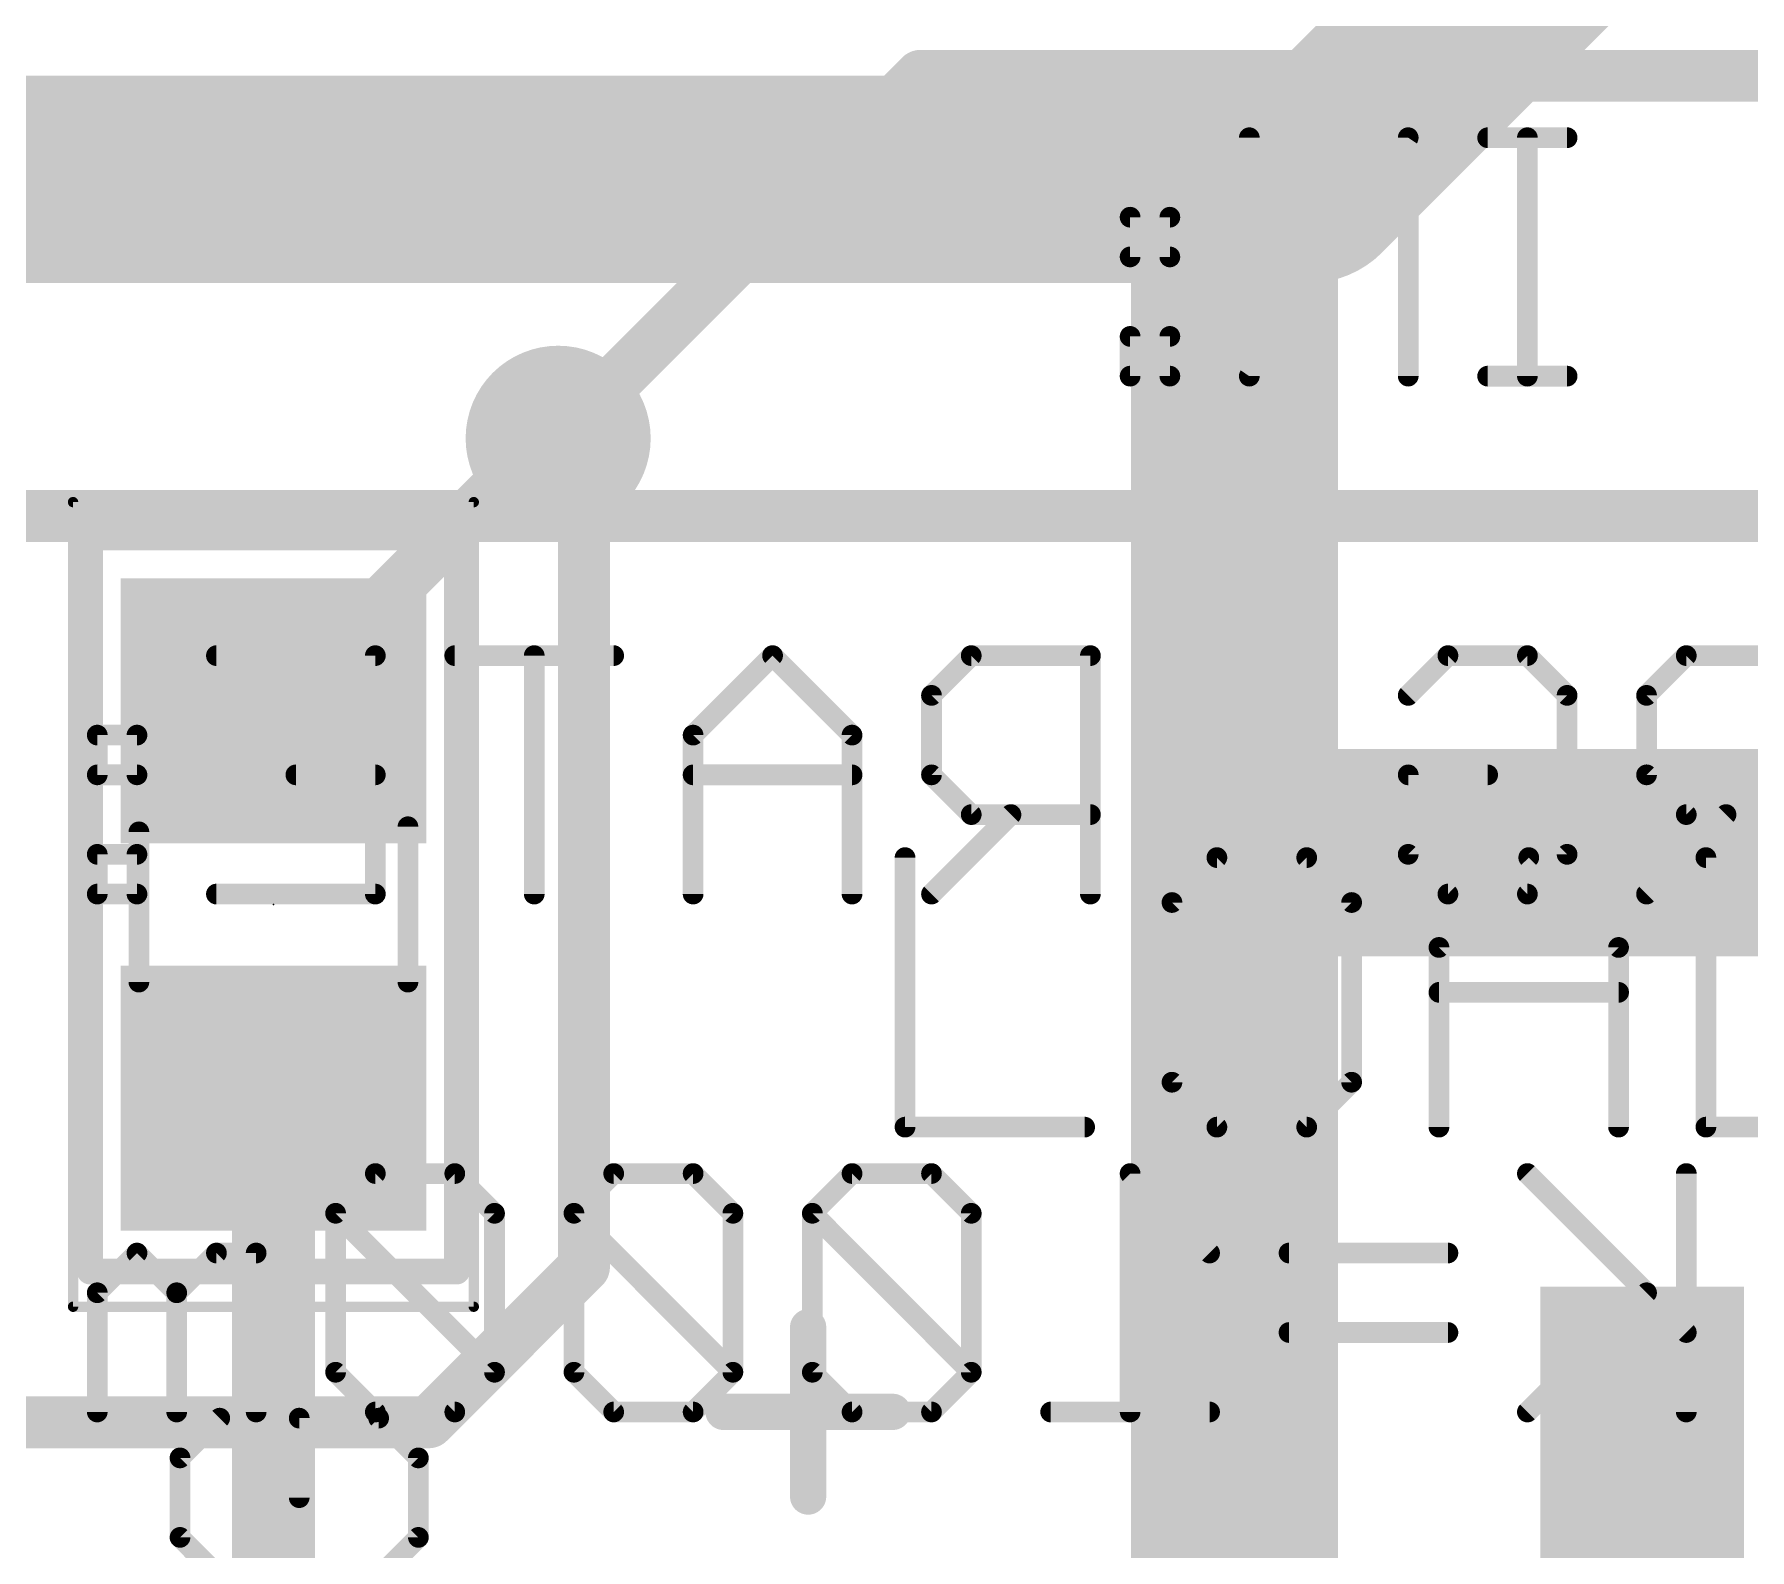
# Model space of a CAD drawing. Extents: x -0.2 to 35.2, y -0.2 to 35.2.
# Drawn here: x 17.62 to 26.04, y 8.52 to 15.95 of the extents above; entities that cross this region are included whole.
import ezdxf

# ---------------------------------------------------------------- set-up
doc = ezdxf.new("R2010")
doc.units = 0
for name, color, linetype in [('1', 12, 'CONTINUOUS'), ('16', 132, 'CONTINUOUS'), ('18', 110, 'CONTINUOUS'), ('21', 40, 'CONTINUOUS'), ('22', 6, 'CONTINUOUS'), ('23', 53, 'CONTINUOUS'), ('39', 12, 'CONTINUOUS'), ('51', 253, 'CONTINUOUS')]:
    doc.layers.add(name, color=color, linetype=linetype)

# ---------------------------------------------------------------- blocks, each defined once
blk = doc.blocks.new('RECT')
blk.add_solid([(-0.5, -0.5), (0.5, -0.5), (-0.5, 0.5), (0.5, 0.5)])
blk = doc.blocks.new('ROUNDV')
at = {"const_width": 0.5}
blk.add_lwpolyline([(0, -0.25, 1), (0, 0.25, 1), (0, -0.25)], format="xyb", dxfattribs=at)

msp = doc.modelspace()

# ---------------------------------------------------------------- linework, layer by layer
at = {"layer": '1'}
for points, const_width in [([(23.876, 15.24), (25.4, 16.764)], 1.016), ([(12.954, 15.24), (23.114, 15.24)], 1.016), ([(23.114, 15.24), (23.876, 15.24)], 1.016), ([(23.114, 15.24), (23.511, 15.097)], 1.016), ([(23.511, 15.097), (23.511, 11.938)], 1.016), ([(20.132, 13.97), (18.796, 12.634)], 0.254), ([(20.193, 13.97), (20.132, 13.97)], 0.254), ([(23.511, 11.938), (23.511, 7.51)], 1.016), ([(23.511, 11.938), (31.242, 11.938)], 1.016), ([(18.796, 3.59), (18.796, 10.734)], 0.4064)]:
    msp.add_lwpolyline(points, dxfattribs=dict(at, const_width=const_width))
for points, const_width in [([(23.114, 15.494, 1), (23.114, 14.986)], 0.508), ([(23.2001, 15.479, 1), (23.0279, 15.001)], 0.508), ([(23.114, 14.986, 1), (23.114, 15.494)], 0.508), ([(23.876, 14.986, 1), (23.876, 15.494)], 0.508), ([(23.6964, 15.4196, 1), (24.0556, 15.0604)], 0.508), ([(23.765, 15.097, 1), (23.257, 15.097)], 0.508), ([(23.4249, 14.858, 1), (23.5971, 15.336)], 0.508), ([(20.132, 14.0335, 1), (20.132, 13.9065)], 0.127), ([(20.1769, 13.9251, 1), (20.0871, 14.0149)], 0.127), ([(20.193, 13.9065, 1), (20.193, 14.0335)], 0.127), ([(18.7511, 12.6789, 1), (18.8409, 12.5891)], 0.127), ([(23.765, 11.938, 1), (23.257, 11.938)], 0.508), ([(23.511, 12.192, 1), (23.511, 11.684)], 0.508), ([(23.257, 11.938, 1), (23.765, 11.938)], 0.508), ([(18.8976, 10.734, 1), (18.6944, 10.734)], 0.2032)]:
    msp.add_lwpolyline(points, format="xyb", dxfattribs=dict(at, const_width=const_width))
at = {"layer": '16', "const_width": 0.254}
for points in [[(20.193, 13.97), (21.971, 15.748)], [(21.971, 15.748), (32.893, 15.748)], [(20.32, 13.843), (20.193, 13.97)], [(20.32, 9.906), (20.32, 13.843)], [(19.558, 9.144), (20.32, 9.906)], [(13.462, 9.144), (19.558, 9.144)]]:
    msp.add_lwpolyline(points, dxfattribs=at)
at = {"layer": '16', "const_width": 0.127}
for points in [[(21.971, 15.8115, 1), (21.971, 15.6845)], [(22.0159, 15.7031, 1), (21.9261, 15.7929)], [(20.2379, 14.0149, 1), (20.1481, 13.9251)], [(20.1481, 14.0149, 1), (20.2379, 13.9251)], [(20.3835, 13.843, 1), (20.2565, 13.843)], [(20.2751, 13.7981, 1), (20.3649, 13.8879)], [(20.3649, 9.8611, 1), (20.2751, 9.9509)], [(20.2565, 9.906, 1), (20.3835, 9.906)], [(19.558, 9.0805, 1), (19.558, 9.2075)], [(19.5131, 9.1889, 1), (19.6029, 9.0991)]]:
    msp.add_lwpolyline(points, format="xyb", dxfattribs=at)
at = {"layer": '21'}
for points, const_width in [([(17.896, 13.5158, 1), (17.896, 13.4522)], 0.0635), ([(17.9277, 13.484, 1), (17.8643, 13.484)], 0.0635), ([(19.7278, 13.484, 1), (19.6643, 13.484)], 0.0635), ([(19.696, 13.4522, 1), (19.696, 13.5158)], 0.0635), ([(21.9202, 11.9137, 1), (21.8694, 11.9137)], 0.0508), ([(23.4248, 11.9391, 1), (23.4248, 11.8883)], 0.0508), ([(23.4428, 11.8958, 1), (23.4069, 11.9317)], 0.0508), ([(23.8834, 11.9317, 1), (23.8475, 11.8958)], 0.0508), ([(23.8655, 11.8883, 1), (23.8655, 11.9391)], 0.0508), ([(24.9729, 11.9317, 1), (24.9369, 11.8958)], 0.0508), ([(24.9729, 11.8958, 1), (24.9369, 11.9317)], 0.0508), ([(25.8494, 11.9137, 1), (25.7986, 11.9137)], 0.0508), ([(25.824, 11.9391, 1), (25.824, 11.8883)], 0.0508), ([(23.2299, 11.6934, 1), (23.1791, 11.6934)], 0.0508), ([(23.1866, 11.7114, 1), (23.2225, 11.6754)], 0.0508), ([(24.1112, 11.6934, 1), (24.0604, 11.6934)], 0.0508), ([(24.0678, 11.6754, 1), (24.1038, 11.7114)], 0.0508), ([(24.5397, 11.4731, 1), (24.4888, 11.4731)], 0.0508), ([(24.4963, 11.491, 1), (24.5322, 11.4551)], 0.0508), ([(25.4209, 11.4731, 1), (25.3701, 11.4731)], 0.0508), ([(25.3776, 11.4551, 1), (25.4135, 11.491)], 0.0508), ([(24.5143, 11.2782, 1), (24.5143, 11.2274)], 0.0508), ([(25.3955, 11.2274, 1), (25.3955, 11.2782)], 0.0508), ([(23.2225, 10.8301, 1), (23.1866, 10.7942)], 0.0508), ([(24.1038, 10.7942, 1), (24.0678, 10.8301)], 0.0508), ([(23.1791, 10.8121, 1), (23.2299, 10.8121)], 0.0508), ([(24.0604, 10.8121, 1), (24.1112, 10.8121)], 0.0508), ([(21.8948, 10.6172, 1), (21.8948, 10.5664)], 0.0508), ([(21.8694, 10.5918, 1), (21.9202, 10.5918)], 0.0508), ([(22.7761, 10.5664, 1), (22.7761, 10.6172)], 0.0508), ([(23.4248, 10.6172, 1), (23.4248, 10.5664)], 0.0508), ([(23.4069, 10.5738, 1), (23.4428, 10.6098)], 0.0508), ([(23.8475, 10.6098, 1), (23.8834, 10.5738)], 0.0508), ([(23.8655, 10.5664, 1), (23.8655, 10.6172)], 0.0508), ([(24.4888, 10.5918, 1), (24.5397, 10.5918)], 0.0508), ([(25.3701, 10.5918, 1), (25.4209, 10.5918)], 0.0508), ([(25.824, 10.6172, 1), (25.824, 10.5664)], 0.0508), ([(25.7986, 10.5918, 1), (25.8494, 10.5918)], 0.0508), ([(17.896, 9.9158, 1), (17.896, 9.8522)], 0.0635), ([(19.696, 9.8522, 1), (19.696, 9.9158)], 0.0635), ([(17.8643, 9.884, 1), (17.9277, 9.884)], 0.0635), ([(19.6643, 9.884, 1), (19.7278, 9.884)], 0.0635), ([(21.4638, 9.6106, 1), (21.3749, 9.6106)], 0.0889), ([(21.0042, 9.2398, 1), (21.0042, 9.1509)], 0.0889), ([(21.8346, 9.1509, 1), (21.8346, 9.2398)], 0.0889), ([(18.5507, 9.1466, 1), (18.5147, 9.1825)], 0.0508), ([(18.9225, 9.19, 1), (18.9225, 9.1392)], 0.0508), ([(18.9479, 9.1646, 1), (18.8971, 9.1646)], 0.0508), ([(19.3303, 9.1825, 1), (19.2943, 9.1466)], 0.0508), ([(19.3123, 9.1392, 1), (19.3123, 9.19)], 0.0508), ([(18.3632, 8.9697, 1), (18.3124, 8.9697)], 0.0508), ([(18.3198, 8.9876, 1), (18.3558, 8.9517)], 0.0508), ([(19.5326, 8.9697, 1), (19.4818, 8.9697)], 0.0508), ([(19.4892, 8.9517, 1), (19.5252, 8.9876)], 0.0508), ([(18.8971, 8.7748, 1), (18.9479, 8.7748)], 0.0508), ([(21.3749, 8.7801, 1), (21.4638, 8.7801)], 0.0889), ([(18.3558, 8.5978, 1), (18.3198, 8.5619)], 0.0508), ([(18.3124, 8.5799, 1), (18.3632, 8.5799)], 0.0508), ([(19.4818, 8.5799, 1), (19.5326, 8.5799)], 0.0508), ([(19.5252, 8.5619, 1), (19.4892, 8.5978)], 0.0508)]:
    msp.add_lwpolyline(points, format="xyb", dxfattribs=dict(at, const_width=const_width))
for points, const_width in [([(17.896, 9.884), (17.896, 13.484)], 0.127), ([(17.896, 13.484), (19.696, 13.484)], 0.127), ([(19.696, 13.484), (19.696, 9.884)], 0.127), ([(21.8948, 11.9137), (21.8948, 10.5918)], 0.1016), ([(23.4248, 11.9137), (23.2045, 11.6934)], 0.1016), ([(23.8655, 11.9137), (23.4248, 11.9137)], 0.1016), ([(24.0858, 11.6934), (23.8655, 11.9137)], 0.1016), ([(24.5143, 11.4731), (24.9549, 11.9137)], 0.1016), ([(24.9549, 11.9137), (25.3955, 11.4731)], 0.1016), ([(25.824, 11.9137), (25.824, 10.5918)], 0.1016), ([(26.4849, 11.9137), (25.824, 11.9137)], 0.1016), ([(23.2045, 11.6934), (23.2045, 10.8121)], 0.1016), ([(24.0858, 10.8121), (24.0858, 11.6934)], 0.1016), ([(24.5143, 10.5918), (24.5143, 11.4731)], 0.1016), ([(25.3955, 11.4731), (25.3955, 10.5918)], 0.1016), ([(24.5143, 11.2528), (25.3955, 11.2528)], 0.1016), ([(23.2045, 10.8121), (23.4248, 10.5918)], 0.1016), ([(23.8655, 10.5918), (24.0858, 10.8121)], 0.1016), ([(21.8948, 10.5918), (22.7761, 10.5918)], 0.1016), ([(23.4248, 10.5918), (23.8655, 10.5918)], 0.1016), ([(25.824, 10.5918), (26.4849, 10.5918)], 0.1016), ([(19.696, 9.884), (17.896, 9.884)], 0.127), ([(21.4194, 9.6106), (21.4194, 8.7801)], 0.1778), ([(21.0042, 9.1953), (21.8346, 9.1953)], 0.1778), ([(18.5327, 9.1646), (18.3378, 8.9697)], 0.1016), ([(19.3123, 9.1646), (18.9225, 9.1646)], 0.1016), ([(18.9225, 9.1646), (18.9225, 8.7748)], 0.1016), ([(19.5072, 8.9697), (19.3123, 9.1646)], 0.1016), ([(18.3378, 8.9697), (18.3378, 8.5799)], 0.1016), ([(19.5072, 8.5799), (19.5072, 8.9697)], 0.1016), ([(18.3378, 8.5799), (18.5327, 8.385)], 0.1016), ([(19.3123, 8.385), (19.5072, 8.5799)], 0.1016)]:
    msp.add_lwpolyline(points, dxfattribs=dict(at, const_width=const_width))
at = {"layer": '22'}
for points, const_width in [([(24.3634, 15.4442), (23.5838, 14.2748)], 0.1016), ([(23.5838, 14.2748), (23.5838, 15.4442)], 0.1016), ([(24.3634, 14.2748), (24.3634, 15.4442)], 0.1016), ([(25.143, 15.4442), (24.7532, 15.4442)], 0.1016), ([(24.9481, 14.2748), (24.9481, 15.4442)], 0.1016), ([(23.194, 15.0544), (22.9991, 15.0544)], 0.1016), ([(22.9991, 15.0544), (22.9991, 14.8595)], 0.1016), ([(23.194, 14.8595), (23.194, 15.0544)], 0.1016), ([(22.9991, 14.8595), (23.194, 14.8595)], 0.1016), ([(23.194, 14.4697), (22.9991, 14.4697)], 0.1016), ([(22.9991, 14.4697), (22.9991, 14.2748)], 0.1016), ([(23.194, 14.2748), (23.194, 14.4697)], 0.1016), ([(22.9991, 14.2748), (23.194, 14.2748)], 0.1016), ([(25.143, 14.2748), (24.7532, 14.2748)], 0.1016), ([(4.572, 13.589), (29.718, 13.589)], 0.254), ([(18.5164, 12.9042), (19.296, 12.9042)], 0.1016), ([(19.296, 12.9042), (19.296, 11.7348)], 0.1016), ([(20.4654, 12.9042), (19.6858, 12.9042)], 0.1016), ([(20.0756, 11.7348), (20.0756, 12.9042)], 0.1016), ([(21.245, 12.9042), (20.8552, 12.5144)], 0.1016), ([(21.6348, 12.5144), (21.245, 12.9042)], 0.1016), ([(22.2195, 12.9042), (22.0246, 12.7093)], 0.1016), ([(22.8042, 12.9042), (22.2195, 12.9042)], 0.1016), ([(22.8042, 11.7348), (22.8042, 12.9042)], 0.1016), ([(24.3634, 12.7093), (24.5583, 12.9042)], 0.1016), ([(24.5583, 12.9042), (24.9481, 12.9042)], 0.1016), ([(24.9481, 12.9042), (25.143, 12.7093)], 0.1016), ([(25.7277, 12.9042), (25.5328, 12.7093)], 0.1016), ([(26.3124, 12.9042), (25.7277, 12.9042)], 0.1016), ([(22.0246, 12.7093), (22.0246, 12.3195)], 0.1016), ([(25.143, 12.7093), (25.143, 11.9297)], 0.1016), ([(25.5328, 12.7093), (25.5328, 12.3195)], 0.1016), ([(18.1266, 12.5144), (17.9317, 12.5144)], 0.1016), ([(17.9317, 12.5144), (17.9317, 12.3195)], 0.1016), ([(18.1266, 12.3195), (18.1266, 12.5144)], 0.1016), ([(20.8552, 12.5144), (20.8552, 11.7348)], 0.1016), ([(21.6348, 11.7348), (21.6348, 12.5144)], 0.1016), ([(17.9317, 12.3195), (18.1266, 12.3195)], 0.1016), ([(19.296, 12.3195), (18.9062, 12.3195)], 0.1016), ([(21.6348, 12.3195), (20.8552, 12.3195)], 0.1016), ([(22.0246, 12.3195), (22.2195, 12.1246)], 0.1016), ([(24.3634, 11.9297), (24.3634, 12.3195)], 0.1016), ([(24.3634, 12.3195), (24.7532, 12.3195)], 0.1016), ([(25.5328, 12.3195), (25.7277, 12.1246)], 0.1016), ([(22.4144, 12.1246), (22.0246, 11.7348)], 0.1016), ([(22.2195, 12.1246), (22.8042, 12.1246)], 0.1016), ([(25.9226, 12.1246), (25.5328, 11.7348)], 0.1016), ([(25.7277, 12.1246), (26.3124, 12.1246)], 0.1016), ([(18.1266, 11.9297), (17.9317, 11.9297)], 0.1016), ([(17.9317, 11.9297), (17.9317, 11.7348)], 0.1016), ([(18.1266, 11.7348), (18.1266, 11.9297)], 0.1016), ([(24.5583, 11.7348), (24.3634, 11.9297)], 0.1016), ([(25.143, 11.9297), (24.9481, 11.7348)], 0.1016), ([(17.9317, 11.7348), (18.1266, 11.7348)], 0.1016), ([(19.296, 11.7348), (18.5164, 11.7348)], 0.1016), ([(24.9481, 11.7348), (24.5583, 11.7348)], 0.1016), ([(19.296, 10.3642), (19.1011, 10.1693)], 0.1016), ([(19.6858, 10.3642), (19.296, 10.3642)], 0.1016), ([(19.8807, 10.1693), (19.6858, 10.3642)], 0.1016), ([(20.4654, 10.3642), (20.2705, 10.1693)], 0.1016), ([(20.8552, 10.3642), (20.4654, 10.3642)], 0.1016), ([(21.0501, 10.1693), (20.8552, 10.3642)], 0.1016), ([(21.6348, 10.3642), (21.4399, 10.1693)], 0.1016), ([(22.0246, 10.3642), (21.6348, 10.3642)], 0.1016), ([(22.2195, 10.1693), (22.0246, 10.3642)], 0.1016), ([(23.3889, 9.9744), (22.9991, 10.3642)], 0.1016), ([(22.9991, 10.3642), (22.9991, 9.1948)], 0.1016), ([(25.7277, 9.5846), (24.9481, 10.3642)], 0.1016), ([(25.7277, 10.3642), (25.7277, 9.1948)], 0.1016), ([(19.1011, 10.1693), (19.1011, 9.3897)], 0.1016), ([(19.8807, 9.3897), (19.1011, 10.1693)], 0.1016), ([(19.8807, 9.3897), (19.8807, 10.1693)], 0.1016), ([(20.2705, 10.1693), (20.2705, 9.3897)], 0.1016), ([(21.0501, 9.3897), (20.2705, 10.1693)], 0.1016), ([(21.0501, 9.3897), (21.0501, 10.1693)], 0.1016), ([(21.4399, 10.1693), (21.4399, 9.3897)], 0.1016), ([(22.2195, 9.3897), (21.4399, 10.1693)], 0.1016), ([(22.2195, 9.3897), (22.2195, 10.1693)], 0.1016), ([(18.1266, 9.9744), (17.9317, 9.7795)], 0.1016), ([(18.3215, 9.7795), (18.1266, 9.9744)], 0.1016), ([(18.5164, 9.9744), (18.3215, 9.7795)], 0.1016), ([(18.7113, 9.9744), (18.5164, 9.9744)], 0.1016), ([(18.7113, 9.1948), (18.7113, 9.9744)], 0.1016), ([(24.5583, 9.9744), (23.7787, 9.9744)], 0.1016), ([(17.9317, 9.7795), (17.9317, 9.1948)], 0.1016), ([(18.3215, 9.7795), (18.3215, 9.1948)], 0.1016), ([(25.5328, 9.7795), (24.9481, 9.1948)], 0.1016), ([(24.5583, 9.5846), (23.7787, 9.5846)], 0.1016), ([(19.1011, 9.3897), (19.296, 9.1948)], 0.1016), ([(19.6858, 9.1948), (19.8807, 9.3897)], 0.1016), ([(20.2705, 9.3897), (20.4654, 9.1948)], 0.1016), ([(20.8552, 9.1948), (21.0501, 9.3897)], 0.1016), ([(21.4399, 9.3897), (21.6348, 9.1948)], 0.1016), ([(22.0246, 9.1948), (22.2195, 9.3897)], 0.1016), ([(19.296, 9.1948), (19.6858, 9.1948)], 0.1016), ([(20.4654, 9.1948), (20.8552, 9.1948)], 0.1016), ([(21.6348, 9.1948), (22.0246, 9.1948)], 0.1016), ([(23.3889, 9.1948), (22.6093, 9.1948)], 0.1016)]:
    msp.add_lwpolyline(points, dxfattribs=dict(at, const_width=const_width))
at = {"layer": '22', "const_width": 0.0508}
for points in [[(23.6092, 15.4442, 1), (23.5584, 15.4442)], [(24.3888, 15.4442, 1), (24.338, 15.4442)], [(24.3845, 15.4301, 1), (24.3423, 15.4583)], [(24.7532, 15.4696, 1), (24.7532, 15.4188)], [(24.9735, 15.4442, 1), (24.9227, 15.4442)], [(25.143, 15.4188, 1), (25.143, 15.4696)], [(22.9991, 15.0798, 1), (22.9991, 15.029)], [(23.0245, 15.0544, 1), (22.9737, 15.0544)], [(23.2194, 15.0544, 1), (23.1686, 15.0544)], [(23.194, 15.029, 1), (23.194, 15.0798)], [(22.9991, 14.8849, 1), (22.9991, 14.8341)], [(23.194, 14.8341, 1), (23.194, 14.8849)], [(22.9737, 14.8595, 1), (23.0245, 14.8595)], [(23.1686, 14.8595, 1), (23.2194, 14.8595)], [(22.9991, 14.4951, 1), (22.9991, 14.4443)], [(23.0245, 14.4697, 1), (22.9737, 14.4697)], [(23.2194, 14.4697, 1), (23.1686, 14.4697)], [(23.194, 14.4443, 1), (23.194, 14.4951)], [(22.9991, 14.3002, 1), (22.9991, 14.2494)], [(23.194, 14.2494, 1), (23.194, 14.3002)], [(23.5627, 14.2889, 1), (23.6049, 14.2607)], [(24.7532, 14.3002, 1), (24.7532, 14.2494)], [(25.143, 14.2494, 1), (25.143, 14.3002)], [(22.9737, 14.2748, 1), (23.0245, 14.2748)], [(23.1686, 14.2748, 1), (23.2194, 14.2748)], [(23.5584, 14.2748, 1), (23.6092, 14.2748)], [(24.338, 14.2748, 1), (24.3888, 14.2748)], [(24.9227, 14.2748, 1), (24.9735, 14.2748)], [(18.5164, 12.9296, 1), (18.5164, 12.8788)], [(19.3214, 12.9042, 1), (19.2706, 12.9042)], [(19.296, 12.8788, 1), (19.296, 12.9296)], [(19.6858, 12.9296, 1), (19.6858, 12.8788)], [(20.101, 12.9042, 1), (20.0502, 12.9042)], [(20.4654, 12.8788, 1), (20.4654, 12.9296)], [(21.263, 12.9222, 1), (21.2271, 12.8862)], [(21.263, 12.8862, 1), (21.2271, 12.9222)], [(22.2195, 12.9296, 1), (22.2195, 12.8788)], [(22.2375, 12.8862, 1), (22.2016, 12.9222)], [(22.8296, 12.9042, 1), (22.7788, 12.9042)], [(22.8042, 12.8788, 1), (22.8042, 12.9296)], [(24.5583, 12.9296, 1), (24.5583, 12.8788)], [(24.5763, 12.8862, 1), (24.5404, 12.9222)], [(24.9661, 12.9222, 1), (24.9302, 12.8862)], [(24.9481, 12.8788, 1), (24.9481, 12.9296)], [(25.7277, 12.9296, 1), (25.7277, 12.8788)], [(25.7457, 12.8862, 1), (25.7097, 12.9222)], [(22.05, 12.7093, 1), (21.9992, 12.7093)], [(22.0067, 12.7273, 1), (22.0426, 12.6913)], [(24.3455, 12.7273, 1), (24.3814, 12.6913)], [(25.1684, 12.7093, 1), (25.1176, 12.7093)], [(25.125, 12.6913, 1), (25.161, 12.7273)], [(25.5148, 12.7273, 1), (25.5508, 12.6913)], [(25.5582, 12.7093, 1), (25.5074, 12.7093)], [(17.9317, 12.5398, 1), (17.9317, 12.489)], [(17.9571, 12.5144, 1), (17.9063, 12.5144)], [(18.152, 12.5144, 1), (18.1012, 12.5144)], [(18.1266, 12.489, 1), (18.1266, 12.5398)], [(20.8806, 12.5144, 1), (20.8298, 12.5144)], [(20.8373, 12.5324, 1), (20.8732, 12.4964)], [(21.6602, 12.5144, 1), (21.6094, 12.5144)], [(21.6169, 12.4964, 1), (21.6528, 12.5324)], [(17.9317, 12.3449, 1), (17.9317, 12.2941)], [(17.9063, 12.3195, 1), (17.9571, 12.3195)], [(18.1012, 12.3195, 1), (18.152, 12.3195)], [(18.1266, 12.2941, 1), (18.1266, 12.3449)], [(18.9062, 12.3449, 1), (18.9062, 12.2941)], [(19.296, 12.2941, 1), (19.296, 12.3449)], [(20.8552, 12.3449, 1), (20.8552, 12.2941)], [(21.6348, 12.2941, 1), (21.6348, 12.3449)], [(22.0426, 12.3375, 1), (22.0067, 12.3015)], [(21.9992, 12.3195, 1), (22.05, 12.3195)], [(24.3888, 12.3195, 1), (24.338, 12.3195)], [(24.3634, 12.3449, 1), (24.3634, 12.2941)], [(24.7532, 12.2941, 1), (24.7532, 12.3449)], [(25.5508, 12.3375, 1), (25.5148, 12.3015)], [(25.5074, 12.3195, 1), (25.5582, 12.3195)], [(22.2195, 12.15, 1), (22.2195, 12.0992)], [(22.2016, 12.1066, 1), (22.2375, 12.1426)], [(22.4324, 12.1066, 1), (22.3965, 12.1426)], [(22.8042, 12.0992, 1), (22.8042, 12.15)], [(25.7277, 12.15, 1), (25.7277, 12.0992)], [(25.7097, 12.1066, 1), (25.7457, 12.1426)], [(25.9406, 12.1066, 1), (25.9046, 12.1426)], [(17.9317, 11.9551, 1), (17.9317, 11.9043)], [(17.9571, 11.9297, 1), (17.9063, 11.9297)], [(18.152, 11.9297, 1), (18.1012, 11.9297)], [(18.1266, 11.9043, 1), (18.1266, 11.9551)], [(24.3814, 11.9477, 1), (24.3455, 11.9117)], [(24.338, 11.9297, 1), (24.3888, 11.9297)], [(25.1176, 11.9297, 1), (25.1684, 11.9297)], [(25.161, 11.9117, 1), (25.125, 11.9477)], [(17.9317, 11.7602, 1), (17.9317, 11.7094)], [(18.1266, 11.7094, 1), (18.1266, 11.7602)], [(18.5164, 11.7602, 1), (18.5164, 11.7094)], [(19.296, 11.7094, 1), (19.296, 11.7602)], [(24.5583, 11.7602, 1), (24.5583, 11.7094)], [(24.9481, 11.7094, 1), (24.9481, 11.7602)], [(17.9063, 11.7348, 1), (17.9571, 11.7348)], [(18.1012, 11.7348, 1), (18.152, 11.7348)], [(19.2706, 11.7348, 1), (19.3214, 11.7348)], [(20.0502, 11.7348, 1), (20.101, 11.7348)], [(20.8298, 11.7348, 1), (20.8806, 11.7348)], [(21.6094, 11.7348, 1), (21.6602, 11.7348)], [(22.0067, 11.7528, 1), (22.0426, 11.7168)], [(22.7788, 11.7348, 1), (22.8296, 11.7348)], [(24.5404, 11.7168, 1), (24.5763, 11.7528)], [(24.9302, 11.7528, 1), (24.9661, 11.7168)], [(25.5148, 11.7528, 1), (25.5508, 11.7168)], [(19.296, 10.3896, 1), (19.296, 10.3388)], [(19.314, 10.3462, 1), (19.2781, 10.3822)], [(19.7038, 10.3822, 1), (19.6679, 10.3462)], [(19.6858, 10.3388, 1), (19.6858, 10.3896)], [(20.4654, 10.3896, 1), (20.4654, 10.3388)], [(20.4834, 10.3462, 1), (20.4475, 10.3822)], [(20.8732, 10.3822, 1), (20.8373, 10.3462)], [(20.8552, 10.3388, 1), (20.8552, 10.3896)], [(21.6348, 10.3896, 1), (21.6348, 10.3388)], [(21.6528, 10.3462, 1), (21.6169, 10.3822)], [(22.0426, 10.3822, 1), (22.0067, 10.3462)], [(22.0246, 10.3388, 1), (22.0246, 10.3896)], [(23.0171, 10.3822, 1), (22.9812, 10.3462)], [(23.0245, 10.3642, 1), (22.9737, 10.3642)], [(24.9661, 10.3822, 1), (24.9302, 10.3462)], [(25.7531, 10.3642, 1), (25.7023, 10.3642)], [(19.1265, 10.1693, 1), (19.0757, 10.1693)], [(19.1191, 10.1873, 1), (19.0832, 10.1513)], [(19.0832, 10.1873, 1), (19.1191, 10.1513)], [(19.9061, 10.1693, 1), (19.8553, 10.1693)], [(19.8628, 10.1513, 1), (19.8987, 10.1873)], [(20.2959, 10.1693, 1), (20.2451, 10.1693)], [(20.2885, 10.1873, 1), (20.2526, 10.1513)], [(20.2526, 10.1873, 1), (20.2885, 10.1513)], [(21.0755, 10.1693, 1), (21.0247, 10.1693)], [(21.0322, 10.1513, 1), (21.0681, 10.1873)], [(21.4653, 10.1693, 1), (21.4145, 10.1693)], [(21.4579, 10.1873, 1), (21.422, 10.1513)], [(21.422, 10.1873, 1), (21.4579, 10.1513)], [(22.2449, 10.1693, 1), (22.1941, 10.1693)], [(22.2016, 10.1513, 1), (22.2375, 10.1873)], [(18.1446, 9.9924, 1), (18.1087, 9.9564)], [(18.1446, 9.9564, 1), (18.1087, 9.9924)], [(18.5164, 9.9998, 1), (18.5164, 9.949)], [(18.5344, 9.9564, 1), (18.4985, 9.9924)], [(18.7367, 9.9744, 1), (18.6859, 9.9744)], [(18.7113, 9.949, 1), (18.7113, 9.9998)], [(23.371, 9.9564, 1), (23.4069, 9.9924)], [(23.7787, 9.9998, 1), (23.7787, 9.949)], [(24.5583, 9.949, 1), (24.5583, 9.9998)], [(17.9571, 9.7795, 1), (17.9063, 9.7795)], [(17.9138, 9.7975, 1), (17.9497, 9.7615)], [(18.3469, 9.7795, 1), (18.2961, 9.7795)], [(18.3036, 9.7975, 1), (18.3395, 9.7615)], [(18.3036, 9.7615, 1), (18.3395, 9.7975)], [(25.5508, 9.7615, 1), (25.5149, 9.7975)], [(23.7787, 9.61, 1), (23.7787, 9.5592)], [(24.5583, 9.5592, 1), (24.5583, 9.61)], [(25.7097, 9.5666, 1), (25.7457, 9.6026)], [(19.1191, 9.4077, 1), (19.0832, 9.3717)], [(19.8987, 9.3717, 1), (19.8628, 9.4077)], [(19.8628, 9.3717, 1), (19.8987, 9.4077)], [(20.2885, 9.4077, 1), (20.2526, 9.3717)], [(21.0681, 9.3717, 1), (21.0322, 9.4077)], [(21.0322, 9.3717, 1), (21.0681, 9.4077)], [(21.4579, 9.4077, 1), (21.422, 9.3717)], [(22.2375, 9.3717, 1), (22.2016, 9.4077)], [(22.2016, 9.3717, 1), (22.2375, 9.4077)], [(19.0757, 9.3897, 1), (19.1265, 9.3897)], [(19.8553, 9.3897, 1), (19.9061, 9.3897)], [(20.2451, 9.3897, 1), (20.2959, 9.3897)], [(21.0247, 9.3897, 1), (21.0755, 9.3897)], [(21.4145, 9.3897, 1), (21.4653, 9.3897)], [(22.1941, 9.3897, 1), (22.2449, 9.3897)], [(17.9063, 9.1948, 1), (17.9571, 9.1948)], [(18.2961, 9.1948, 1), (18.3469, 9.1948)], [(18.6859, 9.1948, 1), (18.7367, 9.1948)], [(19.296, 9.2202, 1), (19.296, 9.1694)], [(19.2781, 9.1768, 1), (19.314, 9.2128)], [(19.6679, 9.2128, 1), (19.7038, 9.1768)], [(19.6858, 9.1694, 1), (19.6858, 9.2202)], [(20.4654, 9.2202, 1), (20.4654, 9.1694)], [(20.4475, 9.1768, 1), (20.4834, 9.2128)], [(20.8373, 9.2128, 1), (20.8732, 9.1768)], [(20.8552, 9.1694, 1), (20.8552, 9.2202)], [(21.6348, 9.2202, 1), (21.6348, 9.1694)], [(21.6169, 9.1768, 1), (21.6528, 9.2128)], [(22.0067, 9.2128, 1), (22.0426, 9.1768)], [(22.0246, 9.1694, 1), (22.0246, 9.2202)], [(22.6093, 9.2202, 1), (22.6093, 9.1694)], [(22.9737, 9.1948, 1), (23.0245, 9.1948)], [(23.3889, 9.1694, 1), (23.3889, 9.2202)], [(24.9302, 9.2128, 1), (24.9661, 9.1768)], [(25.7023, 9.1948, 1), (25.7531, 9.1948)]]:
    msp.add_lwpolyline(points, format="xyb", dxfattribs=at)
at = {"layer": '23'}
msp.add_point((18.796, 11.684), dxfattribs=at)
at = {"layer": '39', "const_width": 0.0508}
for points in [[(17.813, 9.711), (17.813, 13.657)], [(17.813, 13.657), (19.779, 13.657)], [(19.779, 13.657), (19.779, 9.711)], [(19.779, 9.711), (17.813, 9.711)]]:
    msp.add_lwpolyline(points, dxfattribs=at)
at = {"layer": '39', "const_width": 0.0254}
for points in [[(17.8257, 13.657, 1), (17.8003, 13.657)], [(17.813, 13.6697, 1), (17.813, 13.6443)], [(19.7917, 13.657, 1), (19.7663, 13.657)], [(19.779, 13.6443, 1), (19.779, 13.6697)], [(17.813, 9.7237, 1), (17.813, 9.6983)], [(17.8003, 9.711, 1), (17.8257, 9.711)], [(19.7663, 9.711, 1), (19.7917, 9.711)], [(19.779, 9.6983, 1), (19.779, 9.7237)]]:
    msp.add_lwpolyline(points, format="xyb", dxfattribs=at)
at = {"layer": '51', "const_width": 0.1016}
for points in [[(18.136, 12.04), (18.136, 11.303)], [(19.456, 12.065), (19.456, 11.303)]]:
    msp.add_lwpolyline(points, dxfattribs=at)
at = {"layer": '51', "const_width": 0.0508}
for points in [[(18.1614, 12.04, 1), (18.1106, 12.04)], [(19.4814, 12.065, 1), (19.4306, 12.065)], [(18.1106, 11.303, 1), (18.1614, 11.303)], [(19.4306, 11.303, 1), (19.4814, 11.303)]]:
    msp.add_lwpolyline(points, format="xyb", dxfattribs=at)

# ---------------------------------------------------------------- block references
at = {"layer": '1', "xscale": 1.3, "yscale": 1.5, "rotation": 270}
for p in [(18.796, 12.634), (18.796, 10.734)]:
    msp.add_blockref('RECT', p, dxfattribs=at)
at = {"layer": '1', "yscale": 4.6, "rotation": 180}
for p in [(23.511, 7.51), (25.511, 7.51)]:
    msp.add_blockref('RECT', p, dxfattribs=at)
at = {"layer": '18', "xscale": 0.908, "yscale": 0.908}
msp.add_blockref('ROUNDV', (20.193, 13.97), dxfattribs=at)
msp.add_blockref('ROUNDV', (20.193, 13.97), dxfattribs=at)
at = {"layer": '51', "xscale": 0.7501, "yscale": 1.4501, "rotation": 270}
for p in [(18.7972, 12.4012), (18.7972, 10.9534)]:
    msp.add_blockref('RECT', p, dxfattribs=at)

doc.saveas('drawing.dxf')
